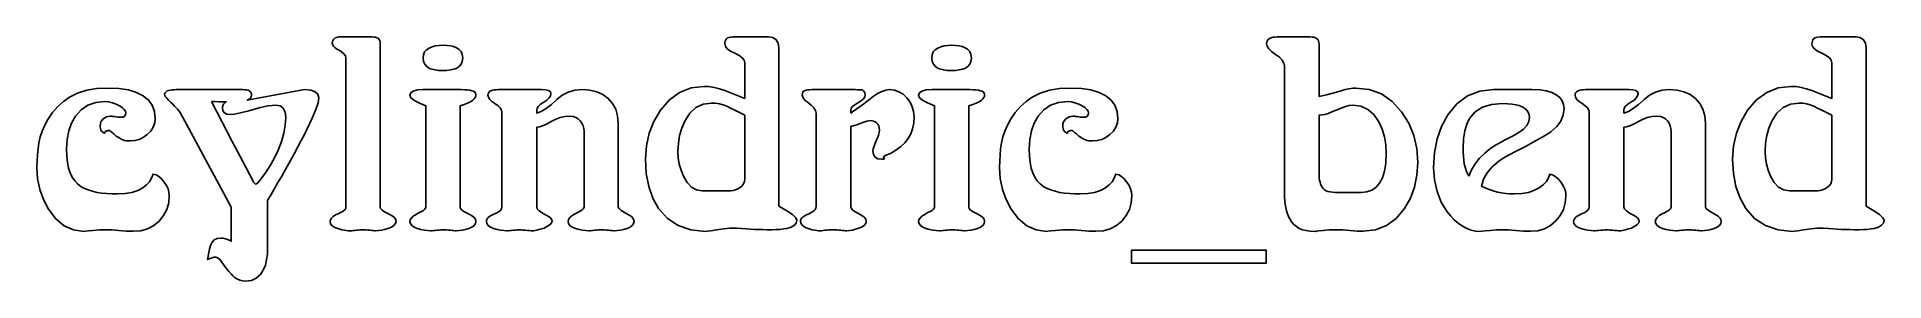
# Model space of a CAD drawing. Extents: x 0 to 140, y 0 to 18.
import ezdxf

# ---------------------------------------------------------------- set-up
doc = ezdxf.new("R2010")
doc.units = 0
doc.layers.add('cylindric_bend', color=7, linetype='CONTINUOUS')

msp = doc.modelspace()

# ---------------------------------------------------------------- linework, layer by layer
at = {"layer": 'cylindric_bend', "color": 7}
for points in [[(23.3426, 5.62864), (23.3426, 8.43788), (23.3426, 11.24712), (23.3426, 14.05636), (23.3426, 16.8656), (23.298147, 17.023071), (23.164797, 17.190708), (22.942547, 17.368511), (22.6314, 17.55648), (22.48916, 17.652991), (22.38756, 17.759668), (22.3266, 17.876511), (22.30628, 18.00352), (22.31517, 18.091141), (22.34184, 18.171146), (22.38629, 18.243541), (22.44852, 18.30832), (22.53107, 18.370541), (22.61616, 18.414986), (22.70379, 18.441656), (22.79396, 18.450546), (23.4188, 18.450546), (24.04364, 18.450546), (24.66848, 18.450546), (25.29332, 18.450546), (25.436827, 18.444196), (25.562557, 18.425146), (25.670507, 18.393401), (25.76068, 18.34896), (25.831797, 18.286721), (25.882594, 18.201626), (25.913077, 18.093681), (25.923237, 17.96288), (25.923237, 14.86916), (25.923237, 11.77544), (25.923237, 8.68172), (25.923237, 5.588), (25.960064, 5.473697), (26.070552, 5.354317), (26.254704, 5.229857), (26.512517, 5.10032), (26.779214, 4.964427), (26.969714, 4.820917), (27.084014, 4.669787), (27.122117, 4.51104), (27.082744, 4.354827), (26.964634, 4.211317), (26.767784, 4.080507), (26.492197, 3.9624), (26.253434, 3.89128), (26.024832, 3.84048), (25.806394, 3.81), (25.598117, 3.79984), (25.524454, 3.80238), (25.425394, 3.81), (25.300934, 3.8227), (25.151077, 3.84048), (24.994864, 3.85826), (24.851354, 3.87096), (24.720544, 3.87858), (24.602437, 3.88112), (24.497024, 3.87858), (24.383994, 3.87096), (24.263344, 3.85826), (24.135077, 3.84048), (24.009344, 3.8227), (23.896314, 3.81), (23.795984, 3.80238), (23.708357, 3.79984), (23.475944, 3.80873), (23.246074, 3.8354), (23.018744, 3.87985), (22.793957, 3.94208), (22.509477, 4.053837), (22.306277, 4.185917), (22.184357, 4.338317), (22.143717, 4.51104), (22.169117, 4.640577), (22.245317, 4.765037), (22.372317, 4.884417), (22.550117, 4.99872), (22.673307, 5.052057), (22.799037, 5.110477), (22.927307, 5.173977), (23.058117, 5.24256), (23.182574, 5.327647), (23.271474, 5.420357), (23.324814, 5.520687), (23.342594, 5.62864)], [(45.958125, 9.20496), (46.029245, 10.213334), (46.242605, 11.165834), (46.598205, 12.062454), (47.096045, 12.9032), (47.772952, 13.694404), (48.543842, 14.259551), (49.408712, 14.598644), (50.367565, 14.71168), (50.748562, 14.69263), (51.139722, 14.635477), (51.541042, 14.54023), (51.952525, 14.406885), (52.328439, 14.25448), (52.704359, 14.102077), (53.080279, 13.94968), (53.456205, 13.797285), (53.456205, 14.472925), (53.456205, 15.148565), (53.456205, 15.824205), (53.456205, 16.499845), (53.409209, 16.689067), (53.268239, 16.870674), (53.033289, 17.044667), (52.704365, 17.211045), (52.375432, 17.377407), (52.140482, 17.551394), (51.999512, 17.733007), (51.952525, 17.922245), (51.960145, 18.037807), (51.983005, 18.140671), (52.021105, 18.230847), (52.074448, 18.308325), (52.158265, 18.370547), (52.267485, 18.414991), (52.402105, 18.441661), (52.562128, 18.450551), (53.232688, 18.450551), (53.903248, 18.450551), (54.573808, 18.450551), (55.244368, 18.450551), (55.591072, 18.398473), (55.838719, 18.24226), (55.987312, 17.981913), (56.036848, 17.617431), (56.036848, 14.630391), (56.036848, 11.643351), (56.036848, 8.656311), (56.036848, 5.669271), (56.632472, 5.320018), (57.057919, 5.024108), (57.313192, 4.781538), (57.398288, 4.592311), (57.351292, 4.386568), (57.210319, 4.216388), (56.975372, 4.081768), (56.646448, 3.982711), (56.401332, 3.938261), (56.133359, 3.906511), (55.842532, 3.887461), (55.528848, 3.881111), (55.163082, 3.88224), (54.817642, 3.88605), (54.492522, 3.8924), (54.187728, 3.90129), (53.889272, 3.92288), (53.562882, 3.94701), (53.208552, 3.97368), (52.826288, 4.00289), (52.577362, 3.99908), (52.338602, 3.98765), (52.110005, 3.9686), (51.891568, 3.94193), (51.316255, 3.86192), (50.890802, 3.80477), (50.615215, 3.77048), (50.489488, 3.75905), (49.392205, 3.867), (48.437165, 4.19085), (47.624365, 4.7306), (46.953808, 5.48625), (46.518198, 6.259677), (46.207048, 7.137247), (46.020358, 8.118957), (45.958128, 9.20481)], [(94.216855, 6.58368), (94.216855, 9.00176), (94.216855, 11.41984), (94.216855, 13.83792), (94.216855, 16.256), (94.174945, 16.478241), (94.049215, 16.697948), (93.839665, 16.915121), (93.546295, 17.12976), (93.252925, 17.341841), (93.043375, 17.551388), (92.917645, 17.758401), (92.875735, 17.96288), (92.889705, 18.077171), (92.931615, 18.176226), (93.001465, 18.260051), (93.099255, 18.32864), (93.226255, 18.381971), (93.363415, 18.420068), (93.510735, 18.442928), (93.668215, 18.450548), (94.293055, 18.450548), (94.917895, 18.450548), (95.542735, 18.450548), (96.167575, 18.450548), (96.319972, 18.442928), (96.452052, 18.420068), (96.563812, 18.381971), (96.655255, 18.32864), (96.735262, 18.254971), (96.792412, 18.155906), (96.826702, 18.031451), (96.838132, 17.8816), (96.838132, 16.90116), (96.838132, 15.92072), (96.838132, 14.94028), (96.838132, 13.95984), (97.056569, 13.98651), (97.407089, 14.066517), (97.889689, 14.19987), (98.504372, 14.386565), (98.818059, 14.47546), (99.108889, 14.538957), (99.376859, 14.57706), (99.621972, 14.58976), (100.630347, 14.476724), (101.542207, 14.137631), (102.357547, 13.572484), (103.076372, 12.78128), (103.609767, 11.925294), (103.990764, 11.003274), (104.219367, 10.015214), (104.295572, 8.96112), (104.233337, 7.997187), (104.046644, 7.096757), (103.735497, 6.259827), (103.299892, 5.4864), (102.669967, 4.73075), (101.938447, 4.191), (101.105327, 3.86715), (100.170612, 3.7592), (99.962327, 3.76301), (99.723567, 3.77444), (99.454329, 3.79349), (99.154612, 3.82016), (98.863779, 3.84683), (98.621209, 3.86588), (98.426899, 3.87731), (98.280852, 3.88112), (98.063679, 3.879709), (97.879527, 3.875899), (97.728399, 3.869549), (97.610292, 3.860659), (97.146739, 3.816209), (96.812729, 3.784459), (96.608259, 3.765409), (96.533332, 3.759059), (96.176459, 3.773029), (95.857689, 3.814939), (95.577019, 3.884789), (95.334452, 3.982579), (95.122359, 4.119736), (94.933129, 4.287376), (94.766759, 4.485496), (94.623252, 4.714099), (94.535619, 4.880466), (94.455609, 5.074776), (94.383219, 5.297026), (94.318452, 5.547219), (94.274002, 5.810106), (94.242252, 6.070456), (94.223202, 6.328266), (94.216852, 6.583539)], [(128.071564, 9.20496), (128.142681, 10.213334), (128.356041, 11.165834), (128.711641, 12.062454), (129.209481, 12.9032), (129.886391, 13.694404), (130.657281, 14.259551), (131.522151, 14.598644), (132.481001, 14.71168), (132.861998, 14.69263), (133.253158, 14.635477), (133.654478, 14.54023), (134.065961, 14.406885), (134.441878, 14.25448), (134.817795, 14.102077), (135.193718, 13.94968), (135.569641, 13.797285), (135.569641, 14.472925), (135.569641, 15.148565), (135.569641, 15.824205), (135.569641, 16.499845), (135.522648, 16.689067), (135.381675, 16.870674), (135.146728, 17.044667), (134.817801, 17.211045), (134.488868, 17.377407), (134.253915, 17.551394), (134.112948, 17.733007), (134.065961, 17.922245), (134.073581, 18.037807), (134.096441, 18.140671), (134.134544, 18.230847), (134.187887, 18.308325), (134.271704, 18.370547), (134.380924, 18.414991), (134.515544, 18.441661), (134.67557, 18.450551), (135.34613, 18.450551), (136.016687, 18.450551), (136.687247, 18.450551), (137.357807, 18.450551), (137.704511, 18.398473), (137.952161, 18.24226), (138.100751, 17.981913), (138.150287, 17.617431), (138.150287, 14.630391), (138.150287, 11.643351), (138.150287, 8.656311), (138.150287, 5.669271), (138.745911, 5.320018), (139.171358, 5.024108), (139.426631, 4.781538), (139.51173, 4.592311), (139.464731, 4.386568), (139.323758, 4.216388), (139.088811, 4.081768), (138.75989, 3.982711), (138.514774, 3.938261), (138.246801, 3.906511), (137.955971, 3.887461), (137.642287, 3.881111), (137.276521, 3.88224), (136.931081, 3.88605), (136.605964, 3.8924), (136.30117, 3.90129), (136.002714, 3.92288), (135.676324, 3.94701), (135.321994, 3.97368), (134.939727, 4.00289), (134.690804, 3.99908), (134.452044, 3.98765), (134.223444, 3.9686), (134.00501, 3.94193), (133.429694, 3.86192), (133.004244, 3.80477), (132.728654, 3.77048), (132.602927, 3.75905), (131.505647, 3.867), (130.550607, 4.19085), (129.737807, 4.7306), (129.067247, 5.48625), (128.631637, 6.259677), (128.320487, 7.137247), (128.133797, 8.118957), (128.07157, 9.20481)], [(29.171897, 16.865597), (29.199837, 17.109428), (29.283657, 17.312626), (29.423357, 17.475188), (29.61894, 17.597117), (29.852617, 17.694898), (30.106617, 17.764746), (30.380937, 17.806658), (30.67558, 17.820628), (30.972757, 17.810468), (31.234377, 17.779986), (31.460437, 17.729188), (31.65094, 17.658077), (31.873187, 17.517098), (32.031934, 17.338026), (32.127187, 17.120858), (32.15894, 16.865597), (32.128457, 16.602698), (32.037014, 16.382986), (31.884617, 16.206458), (31.67126, 16.073117), (31.476947, 16.001988), (31.239457, 15.951186), (30.958787, 15.920708), (30.63494, 15.910548), (30.337757, 15.920708), (30.076137, 15.951186), (29.850077, 16.001988), (29.65958, 16.073117), (29.446217, 16.206458), (29.293817, 16.382986), (29.202377, 16.602698), (29.1719, 16.865597)], [(67.589397, 16.865597), (67.617337, 17.109428), (67.701157, 17.312626), (67.840857, 17.475188), (68.03644, 17.597117), (68.270117, 17.694898), (68.524117, 17.764746), (68.798437, 17.806658), (69.09308, 17.820628), (69.390257, 17.810468), (69.651877, 17.779986), (69.877937, 17.729188), (70.06844, 17.658077), (70.290687, 17.517098), (70.449434, 17.338026), (70.544687, 17.120858), (70.57644, 16.865597), (70.545957, 16.602698), (70.454514, 16.382986), (70.302117, 16.206458), (70.08876, 16.073117), (69.894447, 16.001988), (69.656957, 15.951186), (69.376287, 15.920708), (69.05244, 15.910548), (68.755257, 15.920708), (68.493637, 15.951186), (68.267577, 16.001988), (68.07708, 16.073117), (67.863717, 16.206458), (67.711317, 16.382986), (67.619877, 16.602698), (67.5894, 16.865597)], [(0, 8.59536), (0.00889, 9.076687), (0.03556, 9.545314), (0.08001, 10.001244), (0.14224, 10.44448), (0.24638, 10.890244), (0.396239, 11.333474), (0.59182, 11.774164), (0.83312, 12.21232), (1.186179, 12.736824), (1.574799, 13.192751), (1.998979, 13.580104), (2.45872, 13.89888), (3.074668, 14.201134), (3.764277, 14.417031), (4.527548, 14.546574), (5.36448, 14.58976), (6.186166, 14.552924), (6.903715, 14.442431), (7.517126, 14.258284), (8.0264, 14.00048), (8.426445, 13.680434), (8.712193, 13.289271), (8.883645, 12.826994), (8.9408, 12.2936), (8.902695, 11.950694), (8.788393, 11.633194), (8.597895, 11.341094), (8.3312, 11.0744), (8.028935, 10.861034), (7.711434, 10.708634), (7.378696, 10.617194), (7.03072, 10.58672), (6.882126, 10.5918), (6.741155, 10.60704), (6.607806, 10.63244), (6.48208, 10.668), (6.367776, 10.723874), (6.248395, 10.789914), (6.123936, 10.866114), (5.9944, 10.95248), (5.890257, 11.046454), (5.801355, 11.125194), (5.727697, 11.188694), (5.66928, 11.23696), (5.591807, 11.299184), (5.521956, 11.343634), (5.459727, 11.370304), (5.40512, 11.379194), (5.363207, 11.369034), (5.318756, 11.358874), (5.271767, 11.348714), (5.22224, 11.338554), (5.185407, 11.320774), (5.156196, 11.287751), (5.134606, 11.239491), (5.120639, 11.175994), (5.043166, 11.210278), (4.973315, 11.252188), (4.911086, 11.301718), (4.856479, 11.358874), (4.820916, 11.436338), (4.795516, 11.526508), (4.780276, 11.629378), (4.775199, 11.744954), (4.789166, 11.890998), (4.831075, 12.024348), (4.900926, 12.144998), (4.998719, 12.252954), (5.118096, 12.341848), (5.252715, 12.405346), (5.402575, 12.443448), (5.567679, 12.456148), (5.646415, 12.453608), (5.740394, 12.445988), (5.849615, 12.433288), (5.974079, 12.415508), (6.097265, 12.397728), (6.202674, 12.385028), (6.290305, 12.377408), (6.360159, 12.374868), (6.511285, 12.395188), (6.619234, 12.456146), (6.684005, 12.557748), (6.705598, 12.699994), (6.678925, 12.830798), (6.598914, 12.959066), (6.465565, 13.084798), (6.278879, 13.207994), (5.985505, 13.368008), (5.694674, 13.482306), (5.406385, 13.550888), (5.120639, 13.573748), (4.441186, 13.503893), (3.845555, 13.29434), (3.333747, 12.945093), (2.905759, 12.456148), (2.612387, 11.936713), (2.402837, 11.353783), (2.277107, 10.707353), (2.235199, 9.997428), (2.251709, 9.448786), (2.301238, 8.961103), (2.383787, 8.534386), (2.499358, 8.168628), (2.658106, 7.860016), (2.849876, 7.584423), (3.074666, 7.341856), (3.332478, 7.132308), (3.590286, 6.998956), (3.876035, 6.883383), (4.189726, 6.785596), (4.531358, 6.705588), (4.902195, 6.652246), (5.283194, 6.614146), (5.674355, 6.591286), (6.075678, 6.583666), (6.653524, 6.612876), (7.167872, 6.700506), (7.618724, 6.846556), (8.006078, 7.051026), (8.275313, 7.260573), (8.493752, 7.50314), (8.661393, 7.778733), (8.778238, 8.087346), (8.997943, 8.018763), (9.210031, 7.8943), (9.414503, 7.713963), (9.611358, 7.477746), (9.780262, 7.223743), (9.90091, 6.96974), (9.973302, 6.715743), (9.997438, 6.461746), (9.949172, 5.914373), (9.80439, 5.410183), (9.563092, 4.949173), (9.225278, 4.531346), (8.821413, 4.193526), (8.361671, 3.952226), (7.846053, 3.807446), (7.274558, 3.759186), (7.015474, 3.762996), (6.746232, 3.774426), (6.466834, 3.793476), (6.177278, 3.820146), (5.902954, 3.846816), (5.669273, 3.865866), (5.476235, 3.877296), (5.323838, 3.881106), (5.149845, 3.879694), (4.993634, 3.875884), (4.855205, 3.869534), (4.734558, 3.860644), (4.232905, 3.816194), (3.865875, 3.784444), (3.633465, 3.765394), (3.535678, 3.759044), (2.752086, 3.863184), (2.047236, 4.175604), (1.421127, 4.696304), (0.873758, 5.425284), (0.491487, 6.156802), (0.218437, 6.928962), (0.054608, 7.741762), (-0.000002, 8.595204)], [(14.681835, 5.588), (13.721715, 7.366), (12.761595, 9.144), (11.801475, 10.922), (10.841355, 12.7), (10.744834, 12.839694), (10.638154, 12.974311), (10.521315, 13.103854), (10.394315, 13.22832), (10.227945, 13.385794), (10.094595, 13.512791), (9.994265, 13.609314), (9.926955, 13.67536), (9.802495, 13.809974), (9.713595, 13.929351), (9.660255, 14.033494), (9.642475, 14.1224), (9.684386, 14.223994), (9.749156, 14.305271), (9.836786, 14.366234), (9.947275, 14.40688), (10.066655, 14.43355), (10.201275, 14.4526), (10.351135, 14.46403), (10.516235, 14.46784), (11.776075, 14.46784), (13.035915, 14.46784), (14.295755, 14.46784), (15.555595, 14.46784), (15.707992, 14.46276), (15.840071, 14.44752), (15.951832, 14.42212), (16.043275, 14.386563), (16.114392, 14.334487), (16.16519, 14.259554), (16.195672, 14.161767), (16.205835, 14.041123), (16.185512, 13.926817), (16.12455, 13.827754), (16.022952, 13.743937), (15.880715, 13.675363), (16.958941, 13.869667), (18.03971, 14.066514), (19.12302, 14.265907), (20.208875, 14.467843), (20.68004, 14.428467), (21.016587, 14.310354), (21.21852, 14.113507), (21.285835, 13.837923), (21.23122, 13.470887), (21.067387, 12.959074), (20.79434, 12.302487), (20.412075, 11.501123), (20.19744, 11.078207), (19.959947, 10.622277), (19.6996, 10.133327), (19.416395, 9.611363), (19.14334, 9.10717), (18.89315, 8.65124), (18.66582, 8.24357), (18.461355, 7.884163), (18.19846, 7.43712), (17.938109, 6.99008), (17.680301, 6.54304), (17.425035, 6.096003), (17.425035, 5.207003), (17.425035, 4.318003), (17.425035, 3.429003), (17.425035, 2.540003), (17.40598, 2.047243), (17.348828, 1.605283), (17.25358, 1.214123), (17.120234, 0.873763), (16.87512, 0.491495), (16.566509, 0.218445), (16.1944, 0.054615), (15.758794, 0.000003), (15.530191, 0.019053), (15.31175, 0.076203), (15.103471, 0.171453), (14.905354, 0.3048), (14.806291, 0.400053), (14.67167, 0.543563), (14.501491, 0.735333), (14.295754, 0.97536), (14.201772, 1.10871), (14.102711, 1.2446), (13.998572, 1.38303), (13.889354, 1.524), (13.789022, 1.64846), (13.691231, 1.73736), (13.595982, 1.7907), (13.503274, 1.80848), (13.380082, 1.79705), (13.234031, 1.76276), (13.065122, 1.70561), (12.873354, 1.6256), (12.925422, 1.88976), (12.980032, 2.15392), (13.037182, 2.41808), (13.096874, 2.68224), (13.222602, 2.93116), (13.396591, 3.10896), (13.618842, 3.21564), (13.889354, 3.2512), (14.060801, 3.23596), (14.25003, 3.19024), (14.457041, 3.11404), (14.681834, 3.00736), (14.681834, 3.65252), (14.681834, 4.29768), (14.681834, 4.94284), (14.681834, 5.588)], [(29.3751, 5.588), (29.3751, 7.50316), (29.3751, 9.41832), (29.3751, 11.33348), (29.3751, 13.24864), (28.85059, 13.458184), (28.47594, 13.660111), (28.25115, 13.854424), (28.17622, 14.04112), (28.23845, 14.227804), (28.42514, 14.361151), (28.73629, 14.441164), (29.1719, 14.467834), (29.88818, 14.467834), (30.60446, 14.467834), (31.32074, 14.467834), (32.03702, 14.467834), (32.285937, 14.462754), (32.504374, 14.447514), (32.692337, 14.422114), (32.84982, 14.386557), (32.983167, 14.344641), (33.078414, 14.279868), (33.135567, 14.192241), (33.154617, 14.081757), (33.140647, 13.972531), (33.098734, 13.868388), (33.028887, 13.769331), (32.9311, 13.675357), (32.748217, 13.549621), (32.524694, 13.436588), (32.260537, 13.336261), (31.95574, 13.248637), (31.95574, 11.333477), (31.95574, 9.418317), (31.95574, 7.503157), (31.95574, 5.587997), (31.992567, 5.473694), (32.103054, 5.354314), (32.287207, 5.229854), (32.54502, 5.100317), (32.811717, 4.964424), (33.002217, 4.820914), (33.116517, 4.669784), (33.15462, 4.511037), (33.121597, 4.348474), (33.022534, 4.206234), (32.857437, 4.084314), (32.6263, 3.982717), (32.368487, 3.902707), (32.123377, 3.845557), (31.890967, 3.811267), (31.67126, 3.799837), (31.589977, 3.802377), (31.488377, 3.809997), (31.366457, 3.822697), (31.22422, 3.840477), (31.075627, 3.858257), (30.934657, 3.870957), (30.801307, 3.878577), (30.67558, 3.881117), (30.579057, 3.878577), (30.472377, 3.870957), (30.355537, 3.858257), (30.22854, 3.840477), (30.098997, 3.822697), (29.974537, 3.809997), (29.855157, 3.802377), (29.74086, 3.799837), (29.509717, 3.811267), (29.263337, 3.845557), (29.001717, 3.902707), (28.72486, 3.982717), (28.48483, 4.084314), (28.31338, 4.206234), (28.21051, 4.348474), (28.17622, 4.511037), (28.19654, 4.622794), (28.2575, 4.734554), (28.3591, 4.846314), (28.50134, 4.958077), (28.55849, 4.992367), (28.66898, 5.054597), (28.83281, 5.144767), (29.04998, 5.262877), (29.192217, 5.344154), (29.293817, 5.425434), (29.354777, 5.506714), (29.375097, 5.587997)], [(43.90136, 11.92784), (43.90136, 10.34288), (43.90136, 8.75792), (43.90136, 7.17296), (43.90136, 5.588), (43.968667, 5.481317), (44.129954, 5.344157), (44.385224, 5.176517), (44.73448, 4.9784), (44.894494, 4.872987), (45.008792, 4.759957), (45.077374, 4.639307), (45.100234, 4.51104), (45.067209, 4.348477), (44.968146, 4.206237), (44.803049, 4.084317), (44.571914, 3.98272), (44.314099, 3.90271), (44.068986, 3.84556), (43.836579, 3.81127), (43.616874, 3.79984), (43.543209, 3.80238), (43.444149, 3.81), (43.319689, 3.8227), (43.169834, 3.84048), (43.013619, 3.85826), (42.870109, 3.87096), (42.739299, 3.87858), (42.621194, 3.88112), (42.514509, 3.87858), (42.397669, 3.87096), (42.270669, 3.85826), (42.133514, 3.84048), (41.998889, 3.8227), (41.879509, 3.81), (41.775369, 3.80238), (41.686474, 3.79984), (41.455329, 3.81127), (41.208949, 3.84556), (40.947329, 3.90271), (40.670474, 3.98272), (40.430442, 4.084317), (40.258989, 4.206237), (40.156122, 4.348477), (40.121834, 4.51104), (40.154852, 4.660897), (40.253909, 4.805677), (40.419012, 4.945377), (40.650154, 5.08), (40.813979, 5.162547), (40.939709, 5.227317), (41.027339, 5.274307), (41.076874, 5.30352), (41.183549, 5.382257), (41.259749, 5.455917), (41.305469, 5.524497), (41.320709, 5.588), (41.320709, 7.01548), (41.320709, 8.44296), (41.320709, 9.87044), (41.320709, 11.29792), (41.302929, 11.523974), (41.249589, 11.734794), (41.160689, 11.930374), (41.036234, 12.11072), (40.882559, 12.261844), (40.706029, 12.369791), (40.506642, 12.434564), (40.284394, 12.456154), (39.894502, 12.429484), (39.517312, 12.349471), (39.152822, 12.216124), (38.801034, 12.02944), (38.475912, 11.851634), (38.191432, 11.724634), (37.947592, 11.648434), (37.744394, 11.623034), (37.744394, 10.114274), (37.744394, 8.605514), (37.744394, 7.096754), (37.744394, 5.587994), (37.792652, 5.457181), (37.937432, 5.308591), (38.178732, 5.142221), (38.516554, 4.958074), (38.685462, 4.853931), (38.806112, 4.744711), (38.878502, 4.630411), (38.902632, 4.511034), (38.865799, 4.395461), (38.755309, 4.272271), (38.571159, 4.141461), (38.313352, 4.003034), (38.216829, 3.972554), (38.110149, 3.942074), (37.993309, 3.911594), (37.866312, 3.881114), (37.740579, 3.845554), (37.627549, 3.820154), (37.527219, 3.804914), (37.439592, 3.799834), (37.335449, 3.802374), (37.205909, 3.809994), (37.050969, 3.822694), (36.870632, 3.840474), (36.706799, 3.858254), (36.581069, 3.870954), (36.493439, 3.878574), (36.443912, 3.881114), (36.370249, 3.878574), (36.271189, 3.870954), (36.146729, 3.858254), (35.996872, 3.840474), (35.843199, 3.822694), (35.707309, 3.809994), (35.589199, 3.802374), (35.488872, 3.799834), (35.266622, 3.811264), (35.026592, 3.845554), (34.768782, 3.902704), (34.493192, 3.982714), (34.253162, 4.084311), (34.081712, 4.206231), (33.978842, 4.348471), (33.944552, 4.511034), (33.961062, 4.605011), (34.010592, 4.704071), (34.093142, 4.808211), (34.208712, 4.917434), (34.363652, 4.986011), (34.503352, 5.049511), (34.627812, 5.107931), (34.737032, 5.161274), (34.905942, 5.264141), (35.026592, 5.369551), (35.098982, 5.477501), (35.123112, 5.587994), (35.123112, 7.376154), (35.123112, 9.164314), (35.123112, 10.952474), (35.123112, 12.740634), (35.090092, 12.912078), (34.991032, 13.080986), (34.825932, 13.247358), (34.594792, 13.411194), (34.363652, 13.572478), (34.198552, 13.731226), (34.099492, 13.887438), (34.066472, 14.041114), (34.080442, 14.161758), (34.122352, 14.259546), (34.192202, 14.334478), (34.289992, 14.386554), (34.409372, 14.422108), (34.543992, 14.447508), (34.693852, 14.462748), (34.858952, 14.467828), (35.671752, 14.467828), (36.484552, 14.467828), (37.297352, 14.467828), (38.110152, 14.467828), (38.421299, 14.448778), (38.643549, 14.391626), (38.776899, 14.296378), (38.821352, 14.163034), (38.787059, 14.000468), (38.684189, 13.837906), (38.512739, 13.675348), (38.272712, 13.512794), (38.041569, 13.361658), (37.876469, 13.213066), (37.777409, 13.067018), (37.744392, 12.923514), (37.744392, 12.867634), (37.744392, 12.811754), (37.744392, 12.755874), (37.744392, 12.699994), (38.091099, 12.824448), (38.460669, 13.035266), (38.853099, 13.332448), (39.268392, 13.715994), (39.670976, 14.044921), (40.126906, 14.279868), (40.636179, 14.420838), (41.198792, 14.467834), (41.770286, 14.425918), (42.285906, 14.300186), (42.745646, 14.090638), (43.149512, 13.797274), (43.478436, 13.428968), (43.713383, 12.994626), (43.854356, 12.494248), (43.901352, 11.927834)], [(58.856245, 5.62864), (58.856245, 7.39648), (58.856245, 9.16432), (58.856245, 10.93216), (58.856245, 12.7), (58.814335, 12.889224), (58.688605, 13.091151), (58.479055, 13.305784), (58.185685, 13.53312), (58.032015, 13.656304), (57.916445, 13.782031), (57.838975, 13.910304), (57.799605, 14.04112), (57.811035, 14.169384), (57.845325, 14.269711), (57.902475, 14.342104), (57.982485, 14.38656), (58.094245, 14.422114), (58.226325, 14.447514), (58.378725, 14.462754), (58.551445, 14.467834), (59.364245, 14.467834), (60.177045, 14.467834), (60.989845, 14.467834), (61.802645, 14.467834), (61.939805, 14.462754), (62.076965, 14.457674), (62.214125, 14.452594), (62.351285, 14.447514), (62.440182, 14.371308), (62.503682, 14.284946), (62.541782, 14.188428), (62.554482, 14.081754), (62.520189, 13.929348), (62.417319, 13.776946), (62.245869, 13.624548), (62.005842, 13.472154), (61.774699, 13.331178), (61.609599, 13.192746), (61.510539, 13.056858), (61.477522, 12.923514), (61.477522, 12.867634), (61.477522, 12.811754), (61.477522, 12.755874), (61.477522, 12.699994), (61.605789, 12.785081), (61.929639, 13.020028), (62.449069, 13.404838), (63.164082, 13.939514), (63.499359, 14.170648), (63.814317, 14.335746), (64.108959, 14.434808), (64.383282, 14.467834), (64.763007, 14.428458), (65.109717, 14.310346), (65.423407, 14.113498), (65.704082, 13.837914), (65.944107, 13.520408), (66.115557, 13.177506), (66.218427, 12.809208), (66.252722, 12.415514), (66.224782, 11.939258), (66.140962, 11.506188), (66.001262, 11.116298), (65.805688, 10.769594), (65.554225, 10.454628), (65.246882, 10.159986), (64.883662, 9.885668), (64.464568, 9.631674), (64.315975, 9.583411), (64.195322, 9.540228), (64.102615, 9.502131), (64.037848, 9.469114), (64.001015, 9.439901), (63.971802, 9.413231), (63.950212, 9.389101), (63.936242, 9.367511), (63.956562, 9.337031), (63.976882, 9.306551), (63.997202, 9.276071), (64.017522, 9.245591), (63.966722, 9.235431), (63.915922, 9.225271), (63.865122, 9.215111), (63.814322, 9.204951), (63.520949, 9.244318), (63.311397, 9.362426), (63.185669, 9.559278), (63.143762, 9.834871), (63.159002, 9.980916), (63.204722, 10.154906), (63.280922, 10.356836), (63.387605, 10.586711), (63.494282, 10.821656), (63.570482, 11.038826), (63.616202, 11.238216), (63.631442, 11.419831), (63.617472, 11.590006), (63.575559, 11.734786), (63.505712, 11.854166), (63.407925, 11.948151), (63.302512, 12.028156), (63.189479, 12.085306), (63.068832, 12.119596), (62.940565, 12.131026), (62.832612, 12.117056), (62.671319, 12.075146), (62.456692, 12.005296), (62.188725, 11.907511), (61.930912, 11.818606), (61.726442, 11.755106), (61.575312, 11.717006), (61.477525, 11.704306), (61.477525, 10.175226), (61.477525, 8.646146), (61.477525, 7.117066), (61.477525, 5.587986), (61.513082, 5.473683), (61.619762, 5.354303), (61.797562, 5.229843), (62.046485, 5.100306), (62.304292, 4.964413), (62.488439, 4.820903), (62.598932, 4.669773), (62.635765, 4.511026), (62.601472, 4.364973), (62.498599, 4.231623), (62.327152, 4.110973), (62.087125, 4.003026), (61.831852, 3.914126), (61.594362, 3.850626), (61.374652, 3.812526), (61.172725, 3.799826), (61.074932, 3.802366), (60.964442, 3.809986), (60.841252, 3.822686), (60.705365, 3.840466), (60.565662, 3.858246), (60.431042, 3.870946), (60.301502, 3.878566), (60.177045, 3.881106), (60.081792, 3.879694), (59.978922, 3.875884), (59.868432, 3.869534), (59.750325, 3.860644), (59.636022, 3.849214), (59.516642, 3.835244), (59.392182, 3.818734), (59.262645, 3.799684), (59.021345, 3.808574), (58.785125, 3.835244), (58.553985, 3.879694), (58.327925, 3.941924), (58.043445, 4.053682), (57.840245, 4.185762), (57.718325, 4.338162), (57.677685, 4.510884), (57.682765, 4.579462), (57.698005, 4.642962), (57.723405, 4.701382), (57.758965, 4.754724), (57.813575, 4.813142), (57.875805, 4.866482), (57.945655, 4.914742), (58.023125, 4.957924), (58.184415, 5.026502), (58.322845, 5.090002), (58.438415, 5.148422), (58.531125, 5.201764), (58.673365, 5.297012), (58.774965, 5.399882), (58.835925, 5.510372), (58.856245, 5.628484)], [(67.7926, 5.588), (67.7926, 7.50316), (67.7926, 9.41832), (67.7926, 11.33348), (67.7926, 13.24864), (67.26809, 13.458184), (66.89344, 13.660111), (66.66865, 13.854424), (66.59372, 14.04112), (66.65595, 14.227804), (66.84264, 14.361151), (67.15379, 14.441164), (67.5894, 14.467834), (68.30568, 14.467834), (69.02196, 14.467834), (69.73824, 14.467834), (70.45452, 14.467834), (70.703437, 14.462754), (70.921877, 14.447514), (71.109837, 14.422114), (71.26732, 14.386557), (71.400667, 14.344641), (71.495917, 14.279868), (71.553067, 14.192241), (71.572117, 14.081757), (71.558147, 13.972531), (71.516234, 13.868388), (71.446387, 13.769331), (71.3486, 13.675357), (71.165717, 13.549621), (70.942197, 13.436588), (70.678037, 13.336261), (70.37324, 13.248637), (70.37324, 11.333477), (70.37324, 9.418317), (70.37324, 7.503157), (70.37324, 5.587997), (70.410067, 5.473694), (70.520557, 5.354314), (70.704707, 5.229854), (70.96252, 5.100317), (71.229217, 4.964424), (71.419717, 4.820914), (71.534017, 4.669784), (71.57212, 4.511037), (71.539097, 4.348474), (71.440037, 4.206234), (71.274937, 4.084314), (71.0438, 3.982717), (70.785987, 3.902707), (70.540877, 3.845557), (70.308467, 3.811267), (70.08876, 3.799837), (70.007477, 3.802377), (69.905877, 3.809997), (69.783957, 3.822697), (69.64172, 3.840477), (69.493127, 3.858257), (69.352157, 3.870957), (69.218807, 3.878577), (69.09308, 3.881117), (68.996557, 3.878577), (68.889877, 3.870957), (68.773037, 3.858257), (68.64604, 3.840477), (68.516497, 3.822697), (68.392037, 3.809997), (68.272657, 3.802377), (68.15836, 3.799837), (67.927217, 3.811267), (67.680837, 3.845557), (67.419217, 3.902707), (67.14236, 3.982717), (66.90233, 4.084314), (66.73088, 4.206234), (66.62801, 4.348474), (66.59372, 4.511037), (66.61404, 4.622794), (66.675, 4.734554), (66.7766, 4.846314), (66.91884, 4.958077), (66.97599, 4.992367), (67.08648, 5.054597), (67.25031, 5.144767), (67.46748, 5.262877), (67.609717, 5.344154), (67.711317, 5.425434), (67.772277, 5.506714), (67.792597, 5.587997)], [(72.7075, 8.59536), (72.71639, 9.076687), (72.74306, 9.545314), (72.78751, 10.001244), (72.84974, 10.44448), (72.95388, 10.890244), (73.10374, 11.333474), (73.29932, 11.774164), (73.54062, 12.21232), (73.893677, 12.736824), (74.282297, 13.192751), (74.706477, 13.580104), (75.16622, 13.89888), (75.782167, 14.201134), (76.471777, 14.417031), (77.235047, 14.546574), (78.07198, 14.58976), (78.893664, 14.552924), (79.611214, 14.442431), (80.224624, 14.258284), (80.7339, 14.00048), (81.133944, 13.680434), (81.419694, 13.289271), (81.591144, 12.826994), (81.6483, 12.2936), (81.610194, 11.950694), (81.495894, 11.633194), (81.305394, 11.341094), (81.0387, 11.0744), (80.736434, 10.861034), (80.418934, 10.708634), (80.086194, 10.617194), (79.73822, 10.58672), (79.589624, 10.5918), (79.448654, 10.60704), (79.315304, 10.63244), (79.18958, 10.668), (79.075277, 10.723874), (78.955894, 10.789914), (78.831437, 10.866114), (78.7019, 10.95248), (78.597757, 11.046454), (78.508854, 11.125194), (78.435197, 11.188694), (78.37678, 11.23696), (78.299307, 11.299184), (78.229454, 11.343634), (78.167227, 11.370304), (78.11262, 11.379194), (78.070707, 11.369034), (78.026254, 11.358874), (77.979267, 11.348714), (77.92974, 11.338554), (77.892907, 11.320774), (77.863694, 11.287751), (77.842104, 11.239491), (77.828134, 11.175994), (77.750662, 11.210278), (77.680812, 11.252188), (77.618582, 11.301718), (77.563974, 11.358874), (77.528412, 11.436338), (77.503012, 11.526508), (77.487772, 11.629378), (77.482692, 11.744954), (77.496662, 11.890998), (77.538569, 12.024348), (77.608422, 12.144998), (77.706214, 12.252954), (77.825592, 12.341848), (77.960209, 12.405346), (78.110072, 12.443448), (78.275174, 12.456148), (78.353912, 12.453608), (78.447889, 12.445988), (78.557112, 12.433288), (78.681574, 12.415508), (78.804762, 12.397728), (78.910172, 12.385028), (78.997802, 12.377408), (79.067654, 12.374868), (79.218779, 12.395188), (79.326729, 12.456146), (79.391499, 12.557748), (79.413089, 12.699994), (79.386419, 12.830798), (79.306409, 12.959066), (79.173059, 13.084798), (78.986374, 13.207994), (78.693002, 13.368008), (78.402169, 13.482306), (78.113882, 13.550888), (77.828134, 13.573748), (77.148682, 13.503893), (76.553052, 13.29434), (76.041242, 12.945093), (75.613254, 12.456148), (75.319882, 11.936713), (75.110332, 11.353783), (74.984602, 10.707353), (74.942694, 9.997428), (74.959204, 9.448786), (75.008734, 8.961103), (75.091284, 8.534386), (75.206854, 8.168628), (75.365602, 7.860016), (75.557372, 7.584423), (75.782162, 7.341856), (76.039974, 7.132308), (76.297782, 6.998956), (76.583529, 6.883383), (76.897222, 6.785596), (77.238854, 6.705588), (77.609692, 6.652246), (77.990689, 6.614146), (78.381852, 6.591286), (78.783174, 6.583666), (79.361019, 6.612876), (79.875369, 6.700506), (80.326219, 6.846556), (80.713574, 7.051026), (80.982809, 7.260573), (81.201249, 7.50314), (81.368889, 7.778733), (81.485734, 8.087346), (81.705439, 8.018763), (81.917526, 7.8943), (82.121999, 7.713963), (82.318854, 7.477746), (82.487759, 7.223743), (82.608406, 6.96974), (82.680799, 6.715743), (82.704929, 6.461746), (82.656663, 5.914373), (82.51188, 5.410183), (82.270583, 4.949173), (81.932769, 4.531346), (81.528903, 4.193526), (81.069163, 3.952226), (80.553543, 3.807446), (79.982049, 3.759186), (79.722963, 3.762996), (79.453723, 3.774426), (79.174323, 3.793476), (78.884769, 3.820146), (78.610446, 3.846816), (78.376766, 3.865866), (78.183726, 3.877296), (78.031329, 3.881106), (77.857336, 3.879694), (77.701123, 3.875884), (77.562696, 3.869534), (77.442049, 3.860644), (76.940396, 3.816194), (76.573366, 3.784444), (76.340956, 3.765394), (76.243169, 3.759044), (75.459576, 3.863184), (74.754726, 4.175604), (74.128616, 4.696304), (73.581249, 5.425284), (73.198979, 6.156802), (72.925929, 6.928962), (72.762099, 7.741762), (72.707489, 8.595204)], [(105.489375, 8.59536), (105.556685, 9.711684), (105.758615, 10.744194), (106.095165, 11.692884), (106.566335, 12.55776), (107.247052, 13.393414), (108.049692, 13.990311), (108.974252, 14.348457), (110.020735, 14.46784), (110.747175, 14.46784), (111.473615, 14.46784), (112.200055, 14.46784), (112.926495, 14.46784), (113.513229, 14.44371), (114.013609, 14.371317), (114.427629, 14.25067), (114.755295, 14.081765), (115.013099, 13.87221), (115.197247, 13.629637), (115.307739, 13.35405), (115.344575, 13.045445), (115.282339, 12.55395), (115.095647, 12.09548), (114.784499, 11.67003), (114.348895, 11.277605), (114.125369, 11.12647), (113.739289, 10.8966), (113.190649, 10.58799), (112.479455, 10.200645), (111.770792, 9.84758), (111.189132, 9.54024), (110.734472, 9.278623), (110.406815, 9.062725), (109.906432, 8.639813), (109.522889, 8.183883), (109.256192, 7.694933), (109.106335, 7.172965), (109.387002, 7.038343), (109.680369, 6.91896), (109.986442, 6.814823), (110.305215, 6.725925), (110.627792, 6.663693), (110.945289, 6.619243), (111.257712, 6.592573), (111.565055, 6.583683), (112.144169, 6.61416), (112.662329, 6.7056), (113.119529, 6.858), (113.515775, 7.071363), (113.791359, 7.28726), (114.008529, 7.528557), (114.167279, 7.79526), (114.267615, 8.087363), (114.511449, 7.99465), (114.734967, 7.858757), (114.938169, 7.67969), (115.121055, 7.457443), (115.281069, 7.20979), (115.395367, 6.954517), (115.463949, 6.69163), (115.486809, 6.421123), (115.438544, 5.90042), (115.293761, 5.41528), (115.052464, 4.9657), (114.714649, 4.551683), (114.308247, 4.20497), (113.861207, 3.95732), (113.373527, 3.808733), (112.845209, 3.759203), (112.574694, 3.763013), (112.291484, 3.774443), (111.995574, 3.793493), (111.686969, 3.820163), (111.396137, 3.846833), (111.153567, 3.865883), (110.959257, 3.877313), (110.813209, 3.881123), (110.648107, 3.879711), (110.498244, 3.875901), (110.363627, 3.869551), (110.244249, 3.860661), (109.761647, 3.816211), (109.390807, 3.784461), (109.131727, 3.765411), (108.984409, 3.759061), (108.650397, 3.783191), (108.318927, 3.855581), (107.989997, 3.976231), (107.663609, 4.145141), (107.348647, 4.364849), (107.054007, 4.617579), (106.779687, 4.903329), (106.525689, 5.222101), (106.072299, 5.966319), (105.748449, 6.776579), (105.554139, 7.652879), (105.489369, 8.595221)], [(126.014796, 11.92784), (126.014796, 10.34288), (126.014796, 8.75792), (126.014796, 7.17296), (126.014796, 5.588), (126.082106, 5.481317), (126.243393, 5.344157), (126.498663, 5.176517), (126.847916, 4.9784), (127.00793, 4.872987), (127.122228, 4.759957), (127.19081, 4.639307), (127.21367, 4.51104), (127.180645, 4.348477), (127.081582, 4.206237), (126.916485, 4.084317), (126.68535, 3.98272), (126.427535, 3.90271), (126.182425, 3.84556), (125.950015, 3.81127), (125.73031, 3.79984), (125.656645, 3.80238), (125.557585, 3.81), (125.433128, 3.8227), (125.283273, 3.84048), (125.127058, 3.85826), (124.983545, 3.87096), (124.852735, 3.87858), (124.73463, 3.88112), (124.627945, 3.87858), (124.511105, 3.87096), (124.384105, 3.85826), (124.24695, 3.84048), (124.112328, 3.8227), (123.992945, 3.81), (123.888808, 3.80238), (123.79991, 3.79984), (123.568768, 3.81127), (123.322388, 3.84556), (123.060768, 3.90271), (122.783913, 3.98272), (122.543878, 4.084317), (122.372428, 4.206237), (122.269558, 4.348477), (122.23527, 4.51104), (122.268288, 4.660897), (122.367348, 4.805677), (122.532448, 4.945377), (122.763593, 5.08), (122.927418, 5.162547), (123.053148, 5.227317), (123.140778, 5.274307), (123.190313, 5.30352), (123.296988, 5.382257), (123.373188, 5.455917), (123.418908, 5.524497), (123.434148, 5.588), (123.434148, 7.01548), (123.434148, 8.44296), (123.434148, 9.87044), (123.434148, 11.29792), (123.416368, 11.523974), (123.363028, 11.734794), (123.274128, 11.930374), (123.149673, 12.11072), (122.995998, 12.261844), (122.819468, 12.369791), (122.620078, 12.434564), (122.39783, 12.456154), (122.007938, 12.429484), (121.630748, 12.349471), (121.266258, 12.216124), (120.91447, 12.02944), (120.589348, 11.851634), (120.304868, 11.724634), (120.061028, 11.648434), (119.85783, 11.623034), (119.85783, 10.114274), (119.85783, 8.605514), (119.85783, 7.096754), (119.85783, 5.587994), (119.906088, 5.457181), (120.050868, 5.308591), (120.29217, 5.142221), (120.629993, 4.958074), (120.7989, 4.853931), (120.919548, 4.744711), (120.99194, 4.630411), (121.01607, 4.511034), (120.979238, 4.395461), (120.868745, 4.272271), (120.684595, 4.141461), (120.426788, 4.003034), (120.330265, 3.972554), (120.223585, 3.942074), (120.106745, 3.911594), (119.979748, 3.881114), (119.854015, 3.845554), (119.740985, 3.820154), (119.640655, 3.804914), (119.553028, 3.799834), (119.448885, 3.802374), (119.319345, 3.809994), (119.164405, 3.822694), (118.984068, 3.840474), (118.820238, 3.858254), (118.694508, 3.870954), (118.606878, 3.878574), (118.55735, 3.881114), (118.483688, 3.878574), (118.384628, 3.870954), (118.260168, 3.858254), (118.11031, 3.840474), (117.956638, 3.822694), (117.820748, 3.809994), (117.702638, 3.802374), (117.60231, 3.799834), (117.380058, 3.811264), (117.140028, 3.845554), (116.882218, 3.902704), (116.606628, 3.982714), (116.366598, 4.084311), (116.195148, 4.206231), (116.092278, 4.348471), (116.057988, 4.511034), (116.074498, 4.605011), (116.124028, 4.704071), (116.206578, 4.808211), (116.322148, 4.917434), (116.477088, 4.986011), (116.616788, 5.049511), (116.741248, 5.107931), (116.85047, 5.161274), (117.019378, 5.264141), (117.140028, 5.369551), (117.212418, 5.477501), (117.236548, 5.587994), (117.236548, 7.376154), (117.236548, 9.164314), (117.236548, 10.952474), (117.236548, 12.740634), (117.203525, 12.912078), (117.104465, 13.080986), (116.939365, 13.247358), (116.708225, 13.411194), (116.477085, 13.572478), (116.311985, 13.731226), (116.212925, 13.887438), (116.179905, 14.041114), (116.193875, 14.161758), (116.235785, 14.259546), (116.305635, 14.334478), (116.403428, 14.386554), (116.522805, 14.422108), (116.657425, 14.447508), (116.807285, 14.462748), (116.972385, 14.467828), (117.785185, 14.467828), (118.597985, 14.467828), (119.410788, 14.467828), (120.223588, 14.467828), (120.534735, 14.448778), (120.756982, 14.391626), (120.890332, 14.296378), (120.934785, 14.163034), (120.900492, 14.000468), (120.797622, 13.837906), (120.626172, 13.675348), (120.386145, 13.512794), (120.155002, 13.361658), (119.989902, 13.213066), (119.890842, 13.067018), (119.857825, 12.923514), (119.857825, 12.867634), (119.857825, 12.811754), (119.857825, 12.755874), (119.857825, 12.699994), (120.204532, 12.824448), (120.574102, 13.035266), (120.966532, 13.332448), (121.381825, 13.715994), (121.784409, 14.044921), (122.240339, 14.279868), (122.749612, 14.420838), (123.312225, 14.467834), (123.883722, 14.425918), (124.399339, 14.300186), (124.859082, 14.090638), (125.262948, 13.797274), (125.591872, 13.428968), (125.826819, 12.994626), (125.967789, 12.494248), (126.014785, 11.927834)], [(13.178154, 13.57376), (13.965554, 12.065), (14.752954, 10.55624), (15.540354, 9.04748), (16.327754, 7.53872), (16.36204, 7.480297), (16.403949, 7.426954), (16.45348, 7.378697), (16.510634, 7.33552), (16.58937, 7.35838), (16.683349, 7.426957), (16.79257, 7.54126), (16.917034, 7.701283), (17.31073, 8.25754), (17.658708, 8.808717), (17.960968, 9.35482), (18.217514, 9.895843), (18.466428, 10.538457), (18.644228, 11.165837), (18.750908, 11.777977), (18.786474, 12.374883), (18.740748, 12.774927), (18.603588, 13.060674), (18.374988, 13.232127), (18.054954, 13.289283), (17.75396, 13.276583), (17.440268, 13.23848), (17.11388, 13.174983), (16.774794, 13.086088), (15.992471, 12.863833), (15.37271, 12.70508), (14.915511, 12.609833), (14.620874, 12.578088), (14.354172, 12.609833), (14.163671, 12.70508), (14.049372, 12.863833), (14.011274, 13.086088), (14.016351, 13.164823), (14.031591, 13.23848), (14.056991, 13.307063), (14.092553, 13.370568), (14.13573, 13.426443), (14.18399, 13.47216), (14.23733, 13.507723), (14.295753, 13.533123), (14.016353, 13.543283), (13.736953, 13.553443), (13.457553, 13.563603), (13.178153, 13.573763)], [(53.456208, 12.53729), (53.058692, 12.739214), (52.699282, 12.918282), (52.377972, 13.074494), (52.094768, 13.20785), (51.825525, 13.314524), (51.546125, 13.390722), (51.256565, 13.436444), (50.956848, 13.451684), (50.326925, 13.366589), (49.778285, 13.111316), (49.310925, 12.685869), (48.924848, 12.090244), (48.702595, 11.565729), (48.543845, 11.008199), (48.448595, 10.417649), (48.416848, 9.794084), (48.442248, 9.303862), (48.518448, 8.828879), (48.645448, 8.369142), (48.823248, 7.924644), (49.102645, 7.444582), (49.432845, 7.101679), (49.813845, 6.895942), (50.245648, 6.827364), (50.784128, 6.827364), (51.322608, 6.827364), (51.861088, 6.827364), (52.399568, 6.827364), (52.581172, 6.842604), (52.760242, 6.888322), (52.936772, 6.964524), (53.110768, 7.071207), (53.261892, 7.202014), (53.369842, 7.350602), (53.434612, 7.516974), (53.456202, 7.701127), (53.456202, 8.910167), (53.456202, 10.119207), (53.456202, 11.328247), (53.456202, 12.537287)], [(101.918132, 9.631539), (101.882567, 10.291933), (101.775887, 10.911693), (101.598087, 11.490813), (101.349172, 12.029299), (100.966897, 12.580473), (100.510967, 12.97417), (99.981377, 13.210393), (99.378132, 13.289139), (99.119049, 13.257383), (98.768529, 13.16213), (98.326569, 13.003383), (97.793172, 12.781139), (97.527739, 12.674453), (97.280089, 12.59825), (97.050219, 12.552533), (96.838132, 12.537293), (96.838132, 11.506053), (96.838132, 10.474813), (96.838132, 9.443573), (96.838132, 8.412333), (96.839261, 8.24215), (96.843071, 8.077047), (96.849421, 7.91703), (96.858311, 7.762093), (96.882441, 7.6135), (96.914191, 7.47253), (96.953561, 7.33918), (97.000551, 7.213453), (97.069128, 7.09788), (97.152948, 6.995007), (97.252008, 6.90484), (97.366311, 6.827373), (97.502198, 6.77403), (97.666028, 6.73593), (97.857798, 6.71307), (98.077511, 6.70545), (98.565191, 6.70545), (99.052871, 6.70545), (99.540551, 6.70545), (100.028231, 6.70545), (100.449865, 6.748627), (100.820705, 6.878167), (101.140745, 7.094067), (101.409991, 7.39633), (101.632235, 7.795107), (101.790985, 8.300564), (101.886235, 8.912707), (101.917991, 9.63153)], [(108.151289, 7.924661), (108.363377, 8.414879), (108.633887, 8.869536), (108.962817, 9.288639), (109.350169, 9.672181), (109.675287, 9.932526), (110.041044, 10.185256), (110.447447, 10.430366), (110.894489, 10.667861), (111.149757, 10.801206), (111.407564, 10.937096), (111.667917, 11.075526), (111.930809, 11.216501), (112.277514, 11.471766), (112.525164, 11.749896), (112.673754, 12.050886), (112.723289, 12.374741), (112.675024, 12.674456), (112.530244, 12.923373), (112.288944, 13.121496), (111.951129, 13.268821), (111.704747, 13.331046), (111.412644, 13.375493), (111.074827, 13.402163), (110.691289, 13.411053), (109.865787, 13.341197), (109.177447, 13.131644), (108.626267, 12.782397), (108.212249, 12.293453), (107.998887, 11.865457), (107.846487, 11.353647), (107.755047, 10.758017), (107.724569, 10.078573), (107.729649, 9.750907), (107.744889, 9.438487), (107.770289, 9.14131), (107.805849, 8.859373), (107.865537, 8.60283), (107.943007, 8.361527), (108.038257, 8.13547), (108.151289, 7.924653)], [(135.569647, 12.53729), (135.172134, 12.739214), (134.812721, 12.918282), (134.491414, 13.074494), (134.208207, 13.20785), (133.938964, 13.314524), (133.659564, 13.390722), (133.370004, 13.436444), (133.070287, 13.451684), (132.440364, 13.366589), (131.891724, 13.111316), (131.424367, 12.685869), (131.03829, 12.090244), (130.816037, 11.565729), (130.657284, 11.008199), (130.562034, 10.417649), (130.530287, 9.794084), (130.555687, 9.303862), (130.631887, 8.828879), (130.758887, 8.369142), (130.936687, 7.924644), (131.216084, 7.444582), (131.546284, 7.101679), (131.927284, 6.895942), (132.359087, 6.827364), (132.897567, 6.827364), (133.43605, 6.827364), (133.97453, 6.827364), (134.51301, 6.827364), (134.694614, 6.842604), (134.873684, 6.888322), (135.050214, 6.964524), (135.22421, 7.071207), (135.375334, 7.202014), (135.483284, 7.350602), (135.548054, 7.516974), (135.569644, 7.701127), (135.569644, 8.910167), (135.569644, 10.119207), (135.569644, 11.328247), (135.569644, 12.537287)], [(82.675095, 2.3368), (85.215095, 2.3368), (87.755095, 2.3368), (90.295095, 2.3368), (92.835095, 2.3368), (92.835095, 2.08788), (92.835095, 1.83896), (92.835095, 1.59004), (92.835095, 1.34112), (90.295095, 1.34112), (87.755095, 1.34112), (85.215095, 1.34112), (82.675095, 1.34112), (82.675095, 1.59004), (82.675095, 1.83896), (82.675095, 2.08788), (82.675095, 2.3368)]]:
    msp.add_lwpolyline(points, dxfattribs=at)

doc.saveas('drawing.dxf')
